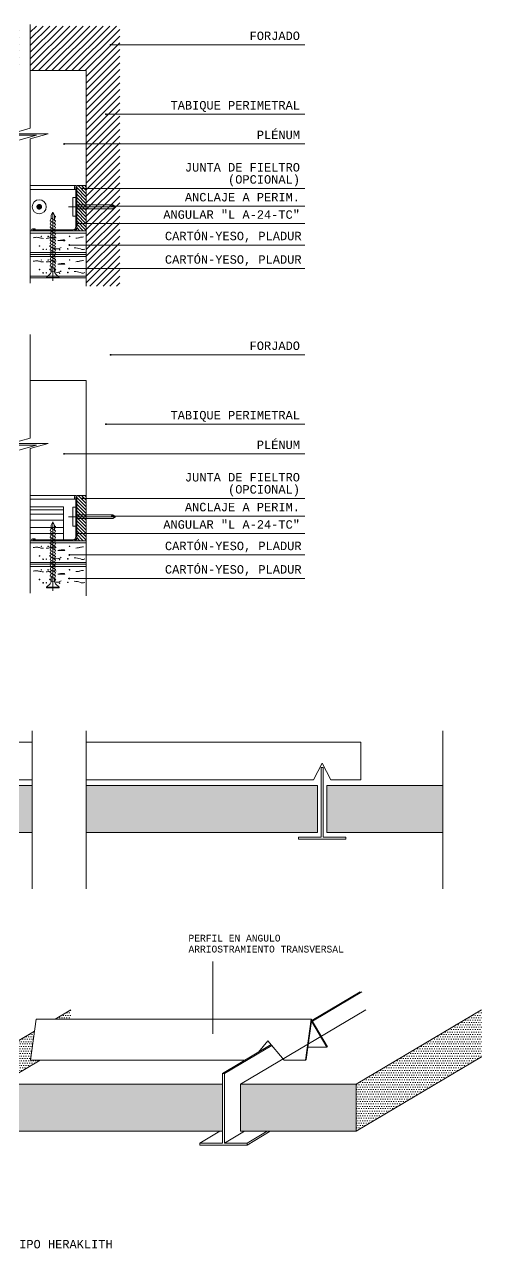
# Model space of a CAD drawing. Header units: millimetres. Extents: x 3383 to 4292, y 1469 to 1637.
# Drawn here: x 3484.556 to 3484.799, y 1569.616 to 1570.265 of the extents above; entities that cross this region are included whole.
import ezdxf
from ezdxf.enums import TextEntityAlignment as Align

# ---------------------------------------------------------------- set-up
doc = ezdxf.new("R2010")
doc.units = ezdxf.units.MM
doc.header["$LTSCALE"] = 0.0035
doc.linetypes.add('HIDDEN', pattern=[0.375, 0.25, -0.125])
doc.layers.get('0').update_dxf_attribs({"lineweight": 5})
doc.styles.get("Standard").update_dxf_attribs({"font": 'LUCON.TTF'})
pattern_1 = [(0, (1111.9171949, 1710.6334327), (0.000635, 0.00127), [0, -0.00127])]

# ---------------------------------------------------------------- blocks, each defined once
blk = doc.blocks.new('FIJACION')
for p, q in [((5, 1.5), (-5, 1.5)), ((-5, 0), (-5, 1.5)), ((0, 0), (0, 3.83)), ((0, 0), (0, 3.83)), ((5, 0), (5, 1.5)), ((5, 0), (-5, 0)), ((-1, 0), (-1, -19.71)), ((0, 0), (0, -21.14)), ((1, 0), (1, -19.71)), ((-1, -19.71), (0.01, -21.15)), ((1, -19.71), (-0.01, -21.15))]:
    blk.add_line(p, q)
blk = doc.blocks.new('35')
for p, q in [((0, 35), (-0.86, 33.29)), ((-0.86, 31.69), (-0.86, 33.29)), ((0, 35), (0.86, 33.29)), ((0, 35), (0, -1.6)), ((0.86, 33.29), (0.86, 30.71)), ((0.86, 32.92), (1.49, 32.55)), ((1.49, 32.55), (0.86, 31.21)), ((-0.86, 31.69), (-1.48, 30.34)), ((-1.48, 30.34), (1.49, 28.63)), ((-0.86, 29.98), (-1.48, 28.63)), ((-1.48, 28.63), (1.49, 26.92)), ((-0.86, 28.27), (-1.48, 26.92)), ((-1.48, 26.92), (1.49, 25.2)), ((-0.86, 26.56), (-1.48, 25.2)), ((-0.86, 31.69), (1.49, 30.34)), ((1.49, 30.34), (0.86, 28.99)), ((1.49, 28.63), (0.86, 27.28)), ((1.49, 26.92), (0.86, 25.57)), ((-1.48, 25.2), (1.49, 23.49)), ((-0.86, 24.84), (-1.48, 23.49)), ((-1.48, 23.49), (1.49, 21.78)), ((-0.86, 23.13), (-1.48, 21.78)), ((-1.48, 21.78), (1.49, 20.07)), ((-0.86, 21.42), (-1.48, 20.07)), ((-1.48, 20.07), (1.49, 18.35)), ((-0.86, 19.71), (-1.48, 18.35)), ((1.49, 25.2), (0.86, 23.86)), ((1.49, 23.49), (0.86, 22.14)), ((1.49, 21.78), (0.86, 20.43)), ((1.49, 20.07), (0.86, 18.72)), ((-1.48, 18.35), (1.49, 16.64)), ((-0.86, 18), (-1.48, 16.64)), ((-1.48, 16.64), (1.49, 14.93)), ((-0.86, 16.28), (-1.48, 14.93)), ((-1.48, 14.93), (1.49, 13.22)), ((-0.86, 14.57), (-1.48, 13.22)), ((-1.48, 13.22), (1.49, 11.51)), ((1.49, 18.35), (0.86, 17.01)), ((1.49, 16.64), (0.86, 15.3)), ((1.49, 14.93), (0.86, 13.58)), ((1.49, 13.22), (0.86, 11.87)), ((-0.86, 12.86), (-1.48, 11.51)), ((-1.48, 11.51), (1.49, 9.79)), ((-0.86, 11.15), (-1.48, 9.79)), ((-1.48, 9.79), (1.49, 8.08)), ((-0.86, 9.43), (-1.48, 8.08)), ((-1.48, 8.08), (1.49, 6.37)), ((-0.84, 7.72), (-1.46, 6.36)), ((1.49, 11.51), (0.86, 10.16)), ((1.49, 9.79), (0.86, 8.45)), ((1.49, 8.08), (0.86, 6.73)), ((-1.44, 2.14), (-3.28, 0.3)), ((-3.28, 0.3), (3.28, 0.3)), ((-3.28, 0.3), (-3.28, 0)), ((-3.28, 0), (3.28, 0)), ((-1.46, 6.36), (1.5, 4.65)), ((-0.86, 3.55), (-0.86, 6.01)), ((0.86, 5.02), (0.86, 3.55)), ((1.52, 4.65), (0.86, 3.55)), ((1.51, 6.37), (0.88, 5.03)), ((1.44, 2.14), (3.28, 0.3)), ((3.28, 0.3), (3.28, 0))]:
    blk.add_line(p, q)
for centre, start, end in [((-2.86, 3.55), 315, 0), ((2.86, 3.55), 180, 225)]:
    blk.add_arc(centre, 2, start, end)
blk = doc.blocks.new('PM35')
blk.add_blockref('35', (0, 0))
blk = doc.blocks.new('PP')
at = {"const_width": 0.5, "flags": 128}
blk.add_lwpolyline([(-0.25, -0.25, 1), (0.25, -0.25, 1)], format="xyb", close=True, dxfattribs=at)

msp = doc.modelspace()

# ---------------------------------------------------------------- hatches: boundary and pattern name
h = msp.add_hatch()
h.set_pattern_fill('ANSI31', color=256, scale=0.02, style=0)
h.set_pattern_definition([(45, (3483.0806814, 1570.111955), (-0.001767767, 0.001767767), [])])
h.paths.add_polyline_path([(3484.25532, 1570.13917), (3484.25532, 1570.14453), (3484.23752, 1570.14453), (3484.23752, 1570.13917)])
h.paths.add_polyline_path([(3484.25532, 1570.14453), (3484.25532, 1570.1583), (3484.23752, 1570.1583), (3484.23752, 1570.14453)])
h.paths.add_polyline_path([(3484.25532, 1570.1583), (3484.25532, 1570.16774), (3484.24115, 1570.16774), (3484.23972, 1570.16874), (3484.24115, 1570.16974), (3484.25532, 1570.16974), (3484.25532, 1570.18057), (3484.23752, 1570.18057), (3484.23752, 1570.1583)])
h.paths.add_polyline_path([(3484.23972, 1570.16874), (3484.24115, 1570.16774), (3484.25532, 1570.16774), (3484.25532, 1570.16874)], flags=16)
h.paths.add_polyline_path([(3484.25532, 1570.16874), (3484.25532, 1570.16974), (3484.24115, 1570.16974), (3484.23972, 1570.16874)], flags=17)
h.paths.add_polyline_path([(3484.25532, 1570.22567), (3484.23752, 1570.22567), (3484.23752, 1570.18057), (3484.25532, 1570.18057)])
h.paths.add_polyline_path([(3484.25532, 1570.24099), (3484.32433, 1570.24099), (3484.32433, 1570.2476), (3484.23752, 1570.2476), (3484.23752, 1570.22567), (3484.25532, 1570.22567)])
h.paths.add_polyline_path([(3484.32433, 1570.2476), (3484.32433, 1570.26098), (3484.32808, 1570.26198), (3484.33183, 1570.26098), (3484.33183, 1570.24099), (3484.52433, 1570.24099), (3484.52433, 1570.26098), (3484.52808, 1570.26198), (3484.53183, 1570.26098), (3484.53183, 1570.24099), (3484.55329, 1570.24099), (3484.55329, 1570.26456), (3484.23752, 1570.26456), (3484.23752, 1570.2476)])
h.paths.add_polyline_path([(3484.58905, 1570.24099), (3484.58905, 1570.20209), (3484.60685, 1570.20209), (3484.60685, 1570.21782), (3484.59982, 1570.21782, -1), (3484.59932, 1570.21782, -1), (3484.59982, 1570.21782), (3484.60685, 1570.21782), (3484.60685, 1570.25467), (3484.60225, 1570.25467, -1), (3484.60175, 1570.25467, -1), (3484.60225, 1570.25467), (3484.60685, 1570.25467), (3484.60685, 1570.26456), (3484.55944, 1570.26456), (3484.55944, 1570.24099), (3484.56062, 1570.24099)])
h.paths.add_polyline_path([(3484.58905, 1570.17846), (3484.60685, 1570.17846), (3484.60685, 1570.20209), (3484.58905, 1570.20209)])
h.paths.add_polyline_path([(3484.58905, 1570.17846), (3484.58905, 1570.16974), (3484.60322, 1570.16974), (3484.60422, 1570.16904), (3484.60685, 1570.16904), (3484.60685, 1570.17846)])
h.paths.add_polyline_path([(3484.60685, 1570.15981), (3484.60685, 1570.16904), (3484.60422, 1570.16904), (3484.60465, 1570.16874), (3484.60322, 1570.16774), (3484.58905, 1570.16774), (3484.58905, 1570.15981)])
h.paths.add_polyline_path([(3484.60685, 1570.15981), (3484.58905, 1570.15981), (3484.58905, 1570.14844), (3484.60685, 1570.14844)])
h.paths.add_polyline_path([(3484.58905, 1570.14844), (3484.58905, 1570.13597), (3484.60685, 1570.13597), (3484.60685, 1570.14844)])
h.paths.add_polyline_path([(3484.60685, 1570.12667), (3484.60685, 1570.13597), (3484.58905, 1570.13597), (3484.58905, 1570.12667)])
h.paths.add_polyline_path([(3484.58905, 1570.16874), (3484.58905, 1570.16774), (3484.60322, 1570.16774), (3484.60465, 1570.16874)], flags=17)
h.paths.add_polyline_path([(3484.58905, 1570.16974), (3484.58905, 1570.16874), (3484.60465, 1570.16874), (3484.60422, 1570.16904), (3484.60303, 1570.16904, -1), (3484.60253, 1570.16904, -1), (3484.60303, 1570.16904), (3484.60422, 1570.16904), (3484.60322, 1570.16974)])
h = msp.add_hatch()
h.set_pattern_fill('ANSI31', color=256, scale=0.01, style=0)
h.set_pattern_definition([(135, (3485.1882756, 1570.267655), (0.0008838835, 0.0008838835), [])])
h.paths.add_polyline_path([(3484.58405, 1570.17997), (3484.58905, 1570.17997), (3484.58905, 1570.15597), (3484.58405, 1570.15597), (3484.58405, 1570.15774, 0.042095), (3484.58405, 1570.15807)])
h = msp.add_hatch()
h.set_pattern_fill('ANSI31', color=256, scale=0.01, style=0)
h.set_pattern_definition([(135, (3485.1882756, 1570.1031793), (0.0008838835, 0.0008838835), [])])
h.paths.add_polyline_path([(3484.58405, 1570.01549), (3484.58905, 1570.01549), (3484.58905, 1569.99149), (3484.58405, 1569.99149), (3484.58405, 1569.99326, 0.042095), (3484.58405, 1569.99359)])
h = msp.add_hatch()
h.set_pattern_fill('DOTS', scale=0.002, style=0)
h.set_pattern_definition([(0, (1112.6142852, 1710.7919628), (0.0015875, 0.003175), [0, -0.003175])])
h.paths.add_polyline_path([(3484.4326, 1569.86161), (3484.37122, 1569.86161), (3484.37122, 1569.83661), (3484.4326, 1569.83661)])
h.paths.add_polyline_path([(3484.56035, 1569.86161), (3484.4376, 1569.86161), (3484.4376, 1569.83661), (3484.56035, 1569.83661)])
h.paths.add_polyline_path([(3484.71173, 1569.86161), (3484.58898, 1569.86161), (3484.58898, 1569.83661), (3484.71173, 1569.83661)])
h.paths.add_polyline_path([(3484.77811, 1569.86161), (3484.71673, 1569.86161), (3484.71673, 1569.83661), (3484.77811, 1569.83661)])
h = msp.add_hatch()
h.set_pattern_fill('DOTS', scale=0.0008, style=0)
h.set_pattern_definition(pattern_1)
h.paths.add_polyline_path([(3484.54307, 1569.72011), (3484.51444, 1569.70308), (3484.51444, 1569.67808), (3484.54307, 1569.69511)])
h.paths.add_polyline_path([(3484.56464, 1569.71592), (3484.55957, 1569.71592), (3484.56165, 1569.73117), (3484.54307, 1569.72011), (3484.54307, 1569.70308)])
h.paths.add_polyline_path([(3484.58094, 1569.74264), (3484.5726, 1569.73768), (3484.58094, 1569.73768)])
h = msp.add_hatch()
h.set_pattern_fill('DOTS', color=256, scale=0.0008, style=0)
h.set_pattern_definition(pattern_1)
h.paths.add_polyline_path([(3484.79869, 1569.71764), (3484.79869, 1569.74264), (3484.73219, 1569.70308), (3484.73219, 1569.67808)])
h = msp.add_hatch()
h.set_pattern_fill('DOTS', scale=0.001, style=0)
h.set_pattern_definition([(0, (1111.917195, 1710.6334327), (0.00079375, 0.0015875), [0, -0.0015875])])
h.paths.add_polyline_path([(3484.38222, 1569.70308), (3484.32531, 1569.70308), (3484.32531, 1569.67808), (3484.38222, 1569.67808)])
h.paths.add_polyline_path([(3484.51444, 1569.70308), (3484.39168, 1569.70308), (3484.39168, 1569.67808), (3484.51444, 1569.67808)])
h.paths.add_polyline_path([(3484.66136, 1569.70308), (3484.54307, 1569.70308), (3484.54307, 1569.67808), (3484.66136, 1569.67808)])
h.paths.add_polyline_path([(3484.73219, 1569.70308), (3484.67082, 1569.70308), (3484.67082, 1569.67808), (3484.73219, 1569.67808)])

# ---------------------------------------------------------------- linework, layer by layer
for p, q in [((3484.55944, 1570.21039), (3484.55944, 1570.26549)), ((3484.58905, 1570.24099), (3484.55944, 1570.24099)), ((3484.56062, 1570.24099), (3484.55944, 1570.24099)), ((3484.58905, 1570.12667), (3484.58905, 1570.24099)), ((3484.59966, 1570.21782), (3484.70499, 1570.21782)), ((3484.55944, 1570.21039), (3484.54914, 1570.20751)), ((3484.54914, 1570.20751), (3484.56886, 1570.20751)), ((3484.56886, 1570.20751), (3484.55944, 1570.20488)), ((3484.54299, 1570.2067), (3484.56271, 1570.2067)), ((3484.56271, 1570.2067), (3484.55329, 1570.20406)), ((3484.55944, 1570.12822), (3484.55944, 1570.20488)), ((3484.55944, 1570.17997), (3484.5835, 1570.17997)), ((3484.55944, 1570.17797), (3484.58295, 1570.17797)), ((3484.58405, 1570.17997), (3484.58905, 1570.17997)), ((3484.55944, 1570.1548), (3484.58905, 1570.1548)), ((3484.55944, 1570.14449), (3484.58905, 1570.14449)), ((3484.55944, 1570.14347), (3484.58905, 1570.14347)), ((3484.55944, 1570.1423), (3484.58905, 1570.1423)), ((3484.55944, 1570.13199), (3484.58905, 1570.13199)), ((3484.55944, 1570.13097), (3484.58905, 1570.13097)), ((3484.55944, 1570.04592), (3484.55944, 1570.10102)), ((3484.58905, 1570.07652), (3484.55944, 1570.07652)), ((3484.56062, 1570.07652), (3484.55944, 1570.07652)), ((3484.58905, 1569.96219), (3484.58905, 1570.07652)), ((3484.59966, 1570.05335), (3484.70499, 1570.05335)), ((3484.55944, 1570.04592), (3484.54914, 1570.04303)), ((3484.54299, 1570.04222), (3484.56271, 1570.04222)), ((3484.54914, 1570.04303), (3484.56886, 1570.04303)), ((3484.56271, 1570.04222), (3484.55329, 1570.03959)), ((3484.56886, 1570.04303), (3484.55944, 1570.0404)), ((3484.55944, 1569.96375), (3484.55944, 1570.0404)), ((3484.55944, 1570.01549), (3484.5835, 1570.01549)), ((3484.55944, 1570.01349), (3484.58295, 1570.01349)), ((3484.58405, 1570.01549), (3484.58905, 1570.01549)), ((3484.57705, 1570.00949), (3484.55944, 1570.00949)), ((3484.55944, 1570.00796), (3484.57705, 1570.00796)), ((3484.57705, 1570.00949), (3484.57705, 1569.99204)), ((3484.55944, 1570.00557), (3484.57705, 1570.00557)), ((3484.55944, 1570.00241), (3484.57705, 1570.00241)), ((3484.55944, 1569.99857), (3484.57705, 1569.99857)), ((3484.55944, 1569.99541), (3484.57705, 1569.99541)), ((3484.55944, 1569.99033), (3484.58905, 1569.99033)), ((3484.55944, 1569.98002), (3484.58905, 1569.98002)), ((3484.55944, 1569.97899), (3484.58905, 1569.97899)), ((3484.55944, 1569.97783), (3484.58905, 1569.97783)), ((3484.77811, 1569.89064), (3484.77811, 1569.80685)), ((3484.71423, 1569.87353), (3484.70958, 1569.86463)), ((3484.71423, 1569.87353), (3484.71888, 1569.86463)), ((3484.70874, 1569.73693), (3484.73432, 1569.75214)), ((3484.709, 1569.73649), (3484.73532, 1569.75214)), ((3484.67082, 1569.70308), (3484.73732, 1569.74264)), ((3484.73219, 1569.70308), (3484.79869, 1569.74264)), ((3484.70829, 1569.73768), (3484.71708, 1569.72291)), ((3484.68049, 1569.72012), (3484.68548, 1569.7261)), ((3484.69397, 1569.71592), (3484.68548, 1569.7261)), ((3484.71669, 1569.72268), (3484.7066, 1569.72268)), ((3484.71708, 1569.72291), (3484.71669, 1569.72268)), ((3484.70532, 1569.71592), (3484.69397, 1569.71592)), ((3484.70532, 1569.71592), (3484.70571, 1569.71615)), ((3484.73219, 1569.67808), (3484.79869, 1569.71764)), ((3484.67436, 1569.67174), (3484.68502, 1569.67808)), ((3484.67436, 1569.67074), (3484.6867, 1569.67808))]:
    msp.add_line(p, q)
at = {"color": 7, "linetype": 'HIDDEN', "ltscale": 0.02}
for p, q in [((3484.56035, 1569.89064), (3484.56035, 1569.80685)), ((3484.58898, 1569.89064), (3484.58898, 1569.80685))]:
    msp.add_line(p, q, dxfattribs=at)
at = {"color": 7, "linetype": 'HIDDEN', "ltscale": 0.01}
msp.add_line((3484.65626, 1569.76826), (3484.65626, 1569.72981), dxfattribs=at)
at = {"color": 7}
for p, q in [((3484.5726, 1569.73768), (3484.58094, 1569.74264)), ((3484.56254, 1569.73768), (3484.55957, 1569.71592)), ((3484.70829, 1569.73768), (3484.56254, 1569.73768)), ((3484.51444, 1569.70308), (3484.56165, 1569.73117)), ((3484.66136, 1569.70874), (3484.68716, 1569.72409)), ((3484.66236, 1569.70874), (3484.68749, 1569.72369)), ((3484.54307, 1569.70308), (3484.56464, 1569.71592)), ((3484.67343, 1569.71592), (3484.55957, 1569.71592)), ((3484.73219, 1569.70308), (3484.73219, 1569.67808)), ((3484.64936, 1569.67174), (3484.66002, 1569.67808)), ((3484.66236, 1569.67174), (3484.67302, 1569.67808))]:
    msp.add_line(p, q, dxfattribs=at)
for points in [[(3484.60225, 1570.25467), (3484.70499, 1570.25467)], [(3484.57746, 1570.20209), (3484.70499, 1570.20209)], [(3484.58405, 1570.15597), (3484.58405, 1570.17997)], [(3484.58721, 1570.17846), (3484.70499, 1570.17846)], [(3484.60287, 1570.16904), (3484.70499, 1570.16904)], [(3484.58905, 1570.15597), (3484.55944, 1570.15597)], [(3484.58383, 1570.15981), (3484.70499, 1570.15981)], [(3484.58029, 1570.14844), (3484.70499, 1570.14844)], [(3484.57957, 1570.13597), (3484.70499, 1570.13597)], [(3484.60225, 1570.09019), (3484.70499, 1570.09019)], [(3484.57746, 1570.03761), (3484.70499, 1570.03761)], [(3484.58405, 1569.99149), (3484.58405, 1570.01549)], [(3484.58721, 1570.01398), (3484.70499, 1570.01398)], [(3484.60287, 1570.00456), (3484.70499, 1570.00456)], [(3484.58383, 1569.99534), (3484.70499, 1569.99534)], [(3484.58905, 1569.99149), (3484.55944, 1569.99149)], [(3484.58029, 1569.98396), (3484.70499, 1569.98396)], [(3484.57957, 1569.9715), (3484.70499, 1569.9715)], [(3484.72673, 1569.83411), (3484.72673, 1569.83311), (3484.70173, 1569.83311), (3484.70173, 1569.83411), (3484.71373, 1569.83411), (3484.71373, 1569.87111), (3484.71473, 1569.87111), (3484.71473, 1569.83411), (3484.72673, 1569.83411)], [(3484.77811, 1569.86161), (3484.71673, 1569.86161), (3484.71673, 1569.83661), (3484.77811, 1569.83661)], [(3484.70532, 1569.71592), (3484.70829, 1569.73768)], [(3484.70571, 1569.71615), (3484.70849, 1569.73648), (3484.71669, 1569.72268)], [(3484.73219, 1569.70308), (3484.67082, 1569.70308), (3484.67082, 1569.67808), (3484.73219, 1569.67808)]]:
    msp.add_lwpolyline(points)
at = {"flags": 128}
for points in [[(3484.5835, 1570.17797), (3484.58295, 1570.17797), (3484.58295, 1570.17942, -1), (3484.58405, 1570.17942), (3484.58405, 1570.15807, -0.434382), (3484.58215, 1570.15597), (3484.5606, 1570.15597, -1), (3484.5606, 1570.15707), (3484.56205, 1570.15707), (3484.56205, 1570.15652)], [(3484.5606, 1570.15652), (3484.58215, 1570.15652, 0.441731), (3484.5835, 1570.15807), (3484.5835, 1570.17942)], [(3484.5835, 1570.01349), (3484.58295, 1570.01349), (3484.58295, 1570.01494, -1), (3484.58405, 1570.01494), (3484.58405, 1569.99359, -0.434382), (3484.58215, 1569.99149), (3484.5606, 1569.99149, -1), (3484.5606, 1569.99259), (3484.56205, 1569.99259), (3484.56205, 1569.99204)], [(3484.5606, 1569.99204), (3484.58215, 1569.99204, 0.441731), (3484.5835, 1569.99359), (3484.5835, 1570.01494)]]:
    msp.add_lwpolyline(points, format="xyb", dxfattribs=at)
at = {"const_width": 0.0015, "flags": 128}
msp.add_lwpolyline([(3484.56493, 1570.16874, -1), (3484.56343, 1570.16874, -1)], format="xyb", close=True, dxfattribs=at)
at = {"color": 7}
for points in [[(3484.56035, 1569.86463), (3484.43974, 1569.86463), (3484.4351, 1569.87353), (3484.43045, 1569.86463), (3484.4146, 1569.86463), (3484.4146, 1569.88463), (3484.56035, 1569.88463)], [(3484.58898, 1569.86463), (3484.70958, 1569.86463), (3484.71423, 1569.87353), (3484.71888, 1569.86463), (3484.73473, 1569.86463), (3484.73473, 1569.88463), (3484.58898, 1569.88463)], [(3484.56035, 1569.83661), (3484.4376, 1569.83661), (3484.4376, 1569.86161), (3484.56035, 1569.86161)], [(3484.58898, 1569.86161), (3484.71173, 1569.86161), (3484.71173, 1569.83661), (3484.58898, 1569.83661)], [(3484.67436, 1569.67174), (3484.67436, 1569.67074), (3484.64936, 1569.67074), (3484.64936, 1569.67174), (3484.66136, 1569.67174), (3484.66136, 1569.70874), (3484.66236, 1569.70874), (3484.66236, 1569.67174), (3484.67436, 1569.67174)], [(3484.54307, 1569.70308), (3484.66136, 1569.70308)], [(3484.66136, 1569.67808), (3484.54307, 1569.67808)]]:
    msp.add_lwpolyline(points, dxfattribs=at)
msp.add_circle((3484.56418, 1570.16874), 0.00375)
for points in [[(3484.56641, 1570.15198), (3484.56507, 1570.1521), (3484.56345, 1570.1525), (3484.56103, 1570.15234)], [(3484.56778, 1570.15198), (3484.56913, 1570.1521), (3484.57074, 1570.1525), (3484.57317, 1570.15234)], [(3484.58359, 1570.15211), (3484.58493, 1570.15223), (3484.58655, 1570.15263), (3484.58757, 1570.15275)], [(3484.57024, 1570.14726), (3484.57151, 1570.14691), (3484.57433, 1570.14647), (3484.57575, 1570.14721)], [(3484.58279, 1570.14698), (3484.58603, 1570.14637), (3484.58681, 1570.14609), (3484.58835, 1570.14629)], [(3484.56641, 1570.13948), (3484.56507, 1570.1396), (3484.56345, 1570.14), (3484.56103, 1570.13984)], [(3484.56778, 1570.13948), (3484.56913, 1570.1396), (3484.57074, 1570.14), (3484.57317, 1570.13984)], [(3484.58359, 1570.13961), (3484.58493, 1570.13973), (3484.58655, 1570.14013), (3484.58757, 1570.14025)], [(3484.57024, 1570.13476), (3484.57151, 1570.13441), (3484.57433, 1570.13397), (3484.57575, 1570.13471)], [(3484.58279, 1570.13448), (3484.58603, 1570.13387), (3484.58681, 1570.13359), (3484.58835, 1570.13379)], [(3484.56641, 1569.9875), (3484.56507, 1569.98763), (3484.56345, 1569.98802), (3484.56103, 1569.98787)], [(3484.56778, 1569.9875), (3484.56913, 1569.98763), (3484.57074, 1569.98802), (3484.57317, 1569.98787)], [(3484.58359, 1569.98763), (3484.58493, 1569.98775), (3484.58655, 1569.98815), (3484.58757, 1569.98828)], [(3484.57024, 1569.98278), (3484.57151, 1569.98243), (3484.57433, 1569.982), (3484.57575, 1569.98274)], [(3484.58279, 1569.9825), (3484.58603, 1569.98189), (3484.58681, 1569.98162), (3484.58835, 1569.98182)], [(3484.56641, 1569.975), (3484.56507, 1569.97513), (3484.56345, 1569.97552), (3484.56103, 1569.97537)], [(3484.56778, 1569.975), (3484.56913, 1569.97513), (3484.57074, 1569.97552), (3484.57317, 1569.97537)], [(3484.58359, 1569.97513), (3484.58493, 1569.97525), (3484.58655, 1569.97565), (3484.58757, 1569.97578)], [(3484.57024, 1569.97028), (3484.57151, 1569.96993), (3484.57433, 1569.9695), (3484.57575, 1569.97024)], [(3484.58279, 1569.97), (3484.58603, 1569.96939), (3484.58681, 1569.96912), (3484.58835, 1569.96932)]]:
    msp.add_spline(points, degree=3)
for points, start_tangent, end_tangent in [([(3484.56542, 1570.153), (3484.56517, 1570.15286), (3484.56517, 1570.15308), (3484.56532, 1570.15315), (3484.56546, 1570.15315), (3484.56542, 1570.153)], (-0.765457, -0.643487), (-0.765457, -0.643487)), ([(3484.56878, 1570.153), (3484.56902, 1570.15286), (3484.56902, 1570.15308), (3484.56887, 1570.15315), (3484.56873, 1570.15315), (3484.56878, 1570.153)], (0.765457, -0.643487), (0.765457, -0.643487)), ([(3484.57707, 1570.15073), (3484.57634, 1570.15077), (3484.57557, 1570.15078), (3484.57491, 1570.15078), (3484.57409, 1570.15083), (3484.5754, 1570.15102), (3484.57629, 1570.15111), (3484.5771, 1570.15113), (3484.57766, 1570.151), (3484.57773, 1570.15092), (3484.57707, 1570.15073)], (-0.985208, 0.171362), (-0.985208, 0.171362)), ([(3484.58015, 1570.153), (3484.5804, 1570.15285), (3484.5804, 1570.15307), (3484.58025, 1570.15315), (3484.5801, 1570.15315), (3484.58015, 1570.153)], (0.765457, -0.643487), (0.765457, -0.643487)), ([(3484.56447, 1570.14791), (3484.56422, 1570.14777), (3484.56422, 1570.14799), (3484.56437, 1570.14806), (3484.56452, 1570.14806), (3484.56447, 1570.14791)], (-0.765457, -0.643487), (-0.765457, -0.643487)), ([(3484.56613, 1570.14615), (3484.56637, 1570.14601), (3484.56637, 1570.14623), (3484.56623, 1570.1463), (3484.56608, 1570.1463), (3484.56613, 1570.14615)], (0.765457, -0.643487), (0.765457, -0.643487)), ([(3484.56806, 1570.14615), (3484.56782, 1570.14601), (3484.56782, 1570.14623), (3484.56796, 1570.1463), (3484.56811, 1570.1463), (3484.56806, 1570.14615)], (-0.765457, -0.643487), (-0.765457, -0.643487)), ([(3484.56972, 1570.14791), (3484.56997, 1570.14777), (3484.56997, 1570.14799), (3484.56982, 1570.14806), (3484.56968, 1570.14806), (3484.56972, 1570.14791)], (0.765457, -0.643487), (0.765457, -0.643487)), ([(3484.57486, 1570.14594), (3484.5751, 1570.14579), (3484.5751, 1570.14601), (3484.57496, 1570.14609), (3484.57481, 1570.14609), (3484.57486, 1570.14594)], (0.765457, -0.643487), (0.765457, -0.643487)), ([(3484.57922, 1570.14638), (3484.57946, 1570.14623), (3484.57946, 1570.14645), (3484.57932, 1570.14653), (3484.57917, 1570.14653), (3484.57922, 1570.14638)], (0.765457, -0.643487), (0.765457, -0.643487)), ([(3484.56542, 1570.1405), (3484.56517, 1570.14036), (3484.56517, 1570.14058), (3484.56532, 1570.14065), (3484.56546, 1570.14065), (3484.56542, 1570.1405)], (-0.765457, -0.643487), (-0.765457, -0.643487)), ([(3484.56878, 1570.1405), (3484.56902, 1570.14036), (3484.56902, 1570.14058), (3484.56887, 1570.14065), (3484.56873, 1570.14065), (3484.56878, 1570.1405)], (0.765457, -0.643487), (0.765457, -0.643487)), ([(3484.57707, 1570.13823), (3484.57634, 1570.13827), (3484.57557, 1570.13828), (3484.57491, 1570.13828), (3484.57409, 1570.13833), (3484.5754, 1570.13852), (3484.57629, 1570.13861), (3484.5771, 1570.13863), (3484.57766, 1570.1385), (3484.57773, 1570.13842), (3484.57707, 1570.13823)], (-0.985208, 0.171362), (-0.985208, 0.171362)), ([(3484.58015, 1570.1405), (3484.5804, 1570.14035), (3484.5804, 1570.14057), (3484.58025, 1570.14065), (3484.5801, 1570.14065), (3484.58015, 1570.1405)], (0.765457, -0.643487), (0.765457, -0.643487)), ([(3484.56447, 1570.13541), (3484.56422, 1570.13527), (3484.56422, 1570.13549), (3484.56437, 1570.13556), (3484.56452, 1570.13556), (3484.56447, 1570.13541)], (-0.765457, -0.643487), (-0.765457, -0.643487)), ([(3484.56613, 1570.13365), (3484.56637, 1570.13351), (3484.56637, 1570.13373), (3484.56623, 1570.1338), (3484.56608, 1570.1338), (3484.56613, 1570.13365)], (0.765457, -0.643487), (0.765457, -0.643487)), ([(3484.56806, 1570.13365), (3484.56782, 1570.13351), (3484.56782, 1570.13373), (3484.56796, 1570.1338), (3484.56811, 1570.1338), (3484.56806, 1570.13365)], (-0.765457, -0.643487), (-0.765457, -0.643487)), ([(3484.56972, 1570.13541), (3484.56997, 1570.13527), (3484.56997, 1570.13549), (3484.56982, 1570.13556), (3484.56968, 1570.13556), (3484.56972, 1570.13541)], (0.765457, -0.643487), (0.765457, -0.643487)), ([(3484.57486, 1570.13344), (3484.5751, 1570.13329), (3484.5751, 1570.13351), (3484.57496, 1570.13359), (3484.57481, 1570.13359), (3484.57486, 1570.13344)], (0.765457, -0.643487), (0.765457, -0.643487)), ([(3484.57922, 1570.13388), (3484.57946, 1570.13373), (3484.57946, 1570.13395), (3484.57932, 1570.13403), (3484.57917, 1570.13403), (3484.57922, 1570.13388)], (0.765457, -0.643487), (0.765457, -0.643487)), ([(3484.56542, 1569.98852), (3484.56517, 1569.98838), (3484.56517, 1569.9886), (3484.56532, 1569.98867), (3484.56546, 1569.98867), (3484.56542, 1569.98852)], (-0.765457, -0.643487), (-0.765457, -0.643487)), ([(3484.56878, 1569.98852), (3484.56902, 1569.98838), (3484.56902, 1569.9886), (3484.56887, 1569.98867), (3484.56873, 1569.98867), (3484.56878, 1569.98852)], (0.765457, -0.643487), (0.765457, -0.643487)), ([(3484.57707, 1569.98625), (3484.57634, 1569.98629), (3484.57557, 1569.9863), (3484.57491, 1569.98631), (3484.57409, 1569.98635), (3484.5754, 1569.98654), (3484.57629, 1569.98663), (3484.5771, 1569.98665), (3484.57766, 1569.98652), (3484.57773, 1569.98644), (3484.57707, 1569.98625)], (-0.985208, 0.171362), (-0.985208, 0.171362)), ([(3484.58015, 1569.98852), (3484.5804, 1569.98838), (3484.5804, 1569.9886), (3484.58025, 1569.98867), (3484.5801, 1569.98867), (3484.58015, 1569.98852)], (0.765457, -0.643487), (0.765457, -0.643487)), ([(3484.56447, 1569.98343), (3484.56422, 1569.98329), (3484.56422, 1569.98351), (3484.56437, 1569.98358), (3484.56452, 1569.98358), (3484.56447, 1569.98343)], (-0.765457, -0.643487), (-0.765457, -0.643487)), ([(3484.56613, 1569.98167), (3484.56637, 1569.98153), (3484.56637, 1569.98175), (3484.56623, 1569.98182), (3484.56608, 1569.98182), (3484.56613, 1569.98167)], (0.765457, -0.643487), (0.765457, -0.643487)), ([(3484.56806, 1569.98167), (3484.56782, 1569.98153), (3484.56782, 1569.98175), (3484.56796, 1569.98182), (3484.56811, 1569.98182), (3484.56806, 1569.98167)], (-0.765457, -0.643487), (-0.765457, -0.643487)), ([(3484.56972, 1569.98343), (3484.56997, 1569.98329), (3484.56997, 1569.98351), (3484.56982, 1569.98358), (3484.56968, 1569.98358), (3484.56972, 1569.98343)], (0.765457, -0.643487), (0.765457, -0.643487)), ([(3484.57486, 1569.98146), (3484.5751, 1569.98132), (3484.5751, 1569.98154), (3484.57496, 1569.98161), (3484.57481, 1569.98161), (3484.57486, 1569.98146)], (0.765457, -0.643487), (0.765457, -0.643487)), ([(3484.57922, 1569.9819), (3484.57946, 1569.98176), (3484.57946, 1569.98198), (3484.57932, 1569.98205), (3484.57917, 1569.98205), (3484.57922, 1569.9819)], (0.765457, -0.643487), (0.765457, -0.643487)), ([(3484.56542, 1569.97602), (3484.56517, 1569.97588), (3484.56517, 1569.9761), (3484.56532, 1569.97617), (3484.56546, 1569.97617), (3484.56542, 1569.97602)], (-0.765457, -0.643487), (-0.765457, -0.643487)), ([(3484.56878, 1569.97602), (3484.56902, 1569.97588), (3484.56902, 1569.9761), (3484.56887, 1569.97617), (3484.56873, 1569.97617), (3484.56878, 1569.97602)], (0.765457, -0.643487), (0.765457, -0.643487)), ([(3484.57707, 1569.97375), (3484.57634, 1569.97379), (3484.57557, 1569.9738), (3484.57491, 1569.97381), (3484.57409, 1569.97385), (3484.5754, 1569.97404), (3484.57629, 1569.97413), (3484.5771, 1569.97415), (3484.57766, 1569.97402), (3484.57773, 1569.97394), (3484.57707, 1569.97375)], (-0.985208, 0.171362), (-0.985208, 0.171362)), ([(3484.58015, 1569.97602), (3484.5804, 1569.97588), (3484.5804, 1569.9761), (3484.58025, 1569.97617), (3484.5801, 1569.97617), (3484.58015, 1569.97602)], (0.765457, -0.643487), (0.765457, -0.643487)), ([(3484.56447, 1569.97093), (3484.56422, 1569.97079), (3484.56422, 1569.97101), (3484.56437, 1569.97108), (3484.56452, 1569.97108), (3484.56447, 1569.97093)], (-0.765457, -0.643487), (-0.765457, -0.643487)), ([(3484.56613, 1569.96917), (3484.56637, 1569.96903), (3484.56637, 1569.96925), (3484.56623, 1569.96932), (3484.56608, 1569.96932), (3484.56613, 1569.96917)], (0.765457, -0.643487), (0.765457, -0.643487)), ([(3484.56806, 1569.96917), (3484.56782, 1569.96903), (3484.56782, 1569.96925), (3484.56796, 1569.96932), (3484.56811, 1569.96932), (3484.56806, 1569.96917)], (-0.765457, -0.643487), (-0.765457, -0.643487)), ([(3484.56972, 1569.97093), (3484.56997, 1569.97079), (3484.56997, 1569.97101), (3484.56982, 1569.97108), (3484.56968, 1569.97108), (3484.56972, 1569.97093)], (0.765457, -0.643487), (0.765457, -0.643487)), ([(3484.57486, 1569.96896), (3484.5751, 1569.96882), (3484.5751, 1569.96904), (3484.57496, 1569.96911), (3484.57481, 1569.96911), (3484.57486, 1569.96896)], (0.765457, -0.643487), (0.765457, -0.643487)), ([(3484.57922, 1569.9694), (3484.57946, 1569.96926), (3484.57946, 1569.96948), (3484.57932, 1569.96955), (3484.57917, 1569.96955), (3484.57922, 1569.9694)], (0.765457, -0.643487), (0.765457, -0.643487))]:
    msp.add_spline(points, degree=3, dxfattribs=dict(start_tangent=start_tangent, end_tangent=end_tangent))

# ---------------------------------------------------------------- block references
at = {"xscale": -0.001, "yscale": 0.001, "zscale": 0.001}
for name, p, rotation in [('PP', (3484.602, 1570.25442), 180), ('PP', (3484.59957, 1570.21757), 180), ('PP', (3484.57737, 1570.20184), 180), ('PP', (3484.58712, 1570.17821), 180), ('FIJACION', (3484.5835, 1570.16874), 90), ('PP', (3484.60278, 1570.16879), 180), ('PP', (3484.58374, 1570.15956), 180), ('PP', (3484.58017, 1570.14819), 180), ('PP', (3484.58017, 1570.13572), 180), ('PP', (3484.602, 1570.08994), 180), ('PP', (3484.59957, 1570.0531), 180), ('PP', (3484.57737, 1570.03736), 180), ('PP', (3484.58712, 1570.01373), 180), ('FIJACION', (3484.5835, 1570.00427), 90), ('PP', (3484.60278, 1570.00431), 180), ('PP', (3484.58374, 1569.99509), 180), ('PP', (3484.58017, 1569.98371), 180), ('PP', (3484.58017, 1569.97125), 180)]:
    msp.add_blockref(name, p, dxfattribs=dict(at, rotation=rotation))
at = {"xscale": 0.001, "yscale": 0.001, "zscale": 0.001}
for p in [(3484.57138, 1570.13097), (3484.57138, 1569.96649)]:
    msp.add_blockref('PM35', p, dxfattribs=at)

# ---------------------------------------------------------------- texts
for s, p in [('FORJADO', (3484.70243, 1570.25722)), ('TABIQUE PERIMETRAL', (3484.70243, 1570.22037)), ('PLÉNUM', (3484.70243, 1570.20464)), ('JUNTA DE FIELTRO', (3484.70243, 1570.18744)), ('(OPCIONAL)', (3484.70243, 1570.18101)), ('ANCLAJE A PERIM.', (3484.70243, 1570.17159)), ('ANGULAR "L A-24-TC"', (3484.70243, 1570.16237)), ('CARTÓN-YESO, PLADUR', (3484.70328, 1570.15099)), ('CARTÓN-YESO, PLADUR', (3484.70328, 1570.13852)), ('FORJADO', (3484.70243, 1570.09274)), ('TABIQUE PERIMETRAL', (3484.70243, 1570.0559)), ('PLÉNUM', (3484.70243, 1570.04017)), ('JUNTA DE FIELTRO', (3484.70243, 1570.02296)), ('(OPCIONAL)', (3484.70243, 1570.01653)), ('ANCLAJE A PERIM.', (3484.70243, 1570.00712)), ('ANGULAR "L A-24-TC"', (3484.70243, 1569.99789)), ('CARTÓN-YESO, PLADUR', (3484.70328, 1569.98651)), ('CARTÓN-YESO, PLADUR', (3484.70328, 1569.97405))]:
    msp.add_text(s, height=0.0045).set_placement(p, align=Align.RIGHT)
at = {"color": 7}
for s, p in [('PERFIL EN ANGULO', (3484.64333, 1569.77881)), ('ARRIOSTRAMIENTO TRANSVERSAL', (3484.64333, 1569.77298))]:
    msp.add_text(s, height=0.0036, dxfattribs=at).set_placement(p)
msp.add_text('COLOCACION CORRECTA DEL DOBLE TECHO DE PLANCAS TIPO HERAKLITH', height=0.0045).set_placement((3484.37053, 1569.61595))

doc.saveas('drawing.dxf')
